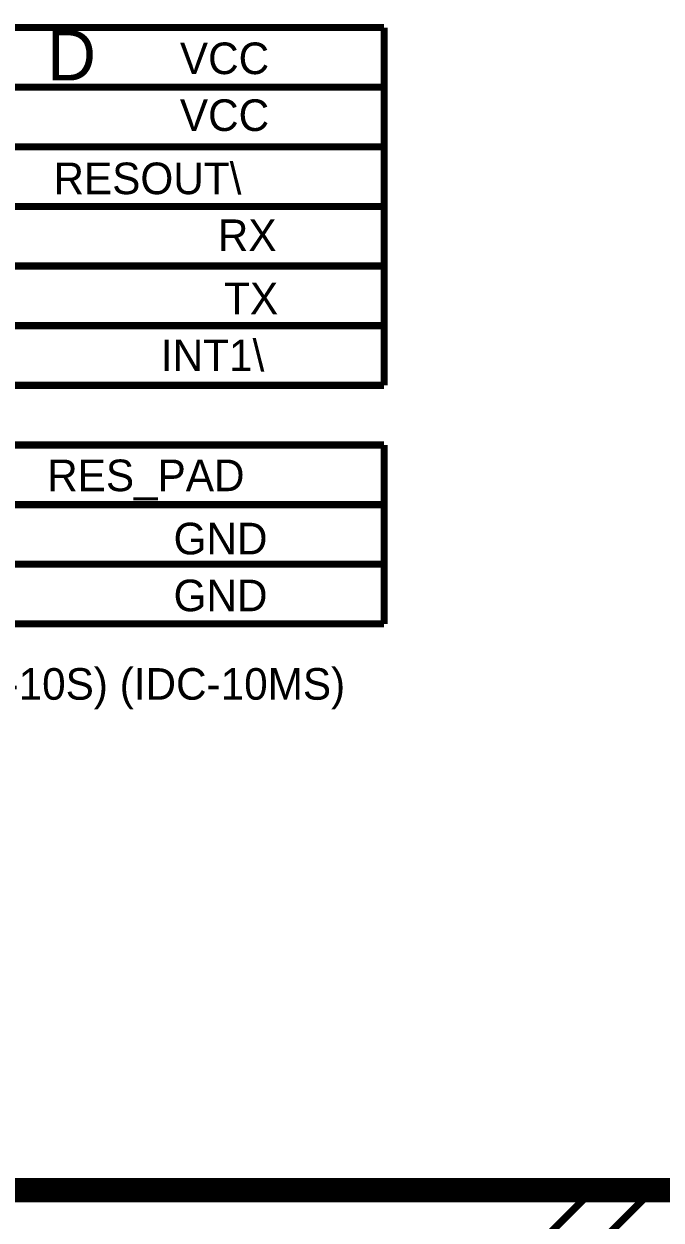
# Model space of a CAD drawing. Header units: millimetres. Extents: x 0 to 420, y 0 to 297.
# Drawn here: x 193.7 to 220.4, y 178.7 to 228.9 of the extents above; entities that cross this region are included whole.
import ezdxf

# ---------------------------------------------------------------- set-up
doc = ezdxf.new("R2010")
doc.units = ezdxf.units.MM
doc.layers.add('Sheet', color=255, linetype='Continuous')

msp = doc.modelspace()

# ---------------------------------------------------------------- linework, layer by layer
at = {"layer": 'Sheet'}
for points, const_width in [([(183.767, 228.744), (208.759, 228.744)], 0.3), ([(208.759, 228.744), (208.759, 226.244)], 0.3), ([(208.759, 226.244), (183.767, 226.244)], 0.3), ([(183.767, 226.244), (208.759, 226.244)], 0.3), ([(208.759, 226.244), (208.759, 223.744)], 0.3), ([(208.759, 223.744), (183.767, 223.744)], 0.3), ([(183.767, 223.744), (208.759, 223.744)], 0.3), ([(208.759, 223.744), (208.759, 221.243)], 0.3), ([(208.759, 221.243), (183.767, 221.243)], 0.3), ([(183.767, 221.243), (208.759, 221.243)], 0.3), ([(208.759, 221.243), (208.759, 218.743)], 0.3), ([(208.759, 218.743), (183.767, 218.743)], 0.3), ([(183.767, 218.743), (208.759, 218.743)], 0.3), ([(208.759, 218.743), (208.759, 216.242)], 0.3), ([(208.759, 216.242), (183.767, 216.242)], 0.3), ([(183.767, 216.242), (208.759, 216.242)], 0.3), ([(208.759, 216.242), (208.759, 213.742)], 0.3), ([(208.759, 213.742), (183.767, 213.742)], 0.3), ([(183.767, 211.242), (208.759, 211.242)], 0.3), ([(208.759, 211.242), (208.759, 208.741)], 0.3), ([(208.759, 208.741), (183.767, 208.741)], 0.3), ([(183.767, 208.741), (208.759, 208.741)], 0.3), ([(208.759, 208.741), (208.759, 206.241)], 0.3), ([(208.759, 206.241), (183.767, 206.241)], 0.3), ([(183.767, 206.241), (208.759, 206.241)], 0.3), ([(208.759, 206.241), (208.759, 203.74)], 0.3), ([(208.759, 203.74), (183.767, 203.74)], 0.3), ([(364.935, 117.485), (364.935, 179.995), (30.09, 179.995)], 1.016), ([(214.998, 177.495), (217.498, 179.995)], 0.3), ([(217.498, 177.495), (219.997, 179.995)], 0.3)]:
    msp.add_lwpolyline(points, dxfattribs=dict(at, const_width=const_width))

# ---------------------------------------------------------------- texts
for s, height, p in [('D', 2.12, (194.641, 226.525)), ('VCC', 1.3247, (200.202, 226.79)), ('VCC', 1.3247, (200.202, 224.406)), ('RESOUT\\', 1.3247, (194.905, 221.756)), ('RX', 1.3247, (201.791, 219.372)), ('TX', 1.3247, (202.055, 216.723)), ('INT1\\', 1.3247, (199.407, 214.338)), ('RES_PAD', 1.3247, (194.641, 209.304)), ('GND', 1.3247, (199.937, 206.655)), ('GND', 1.3247, (199.937, 204.27)), ('X4 BH-10 (DS1013-10S) (IDC-10MS)', 1.32471, (177.692, 200.561))]:
    msp.add_text(s, height=height, dxfattribs=at).set_placement(p)

doc.saveas('drawing.dxf')
